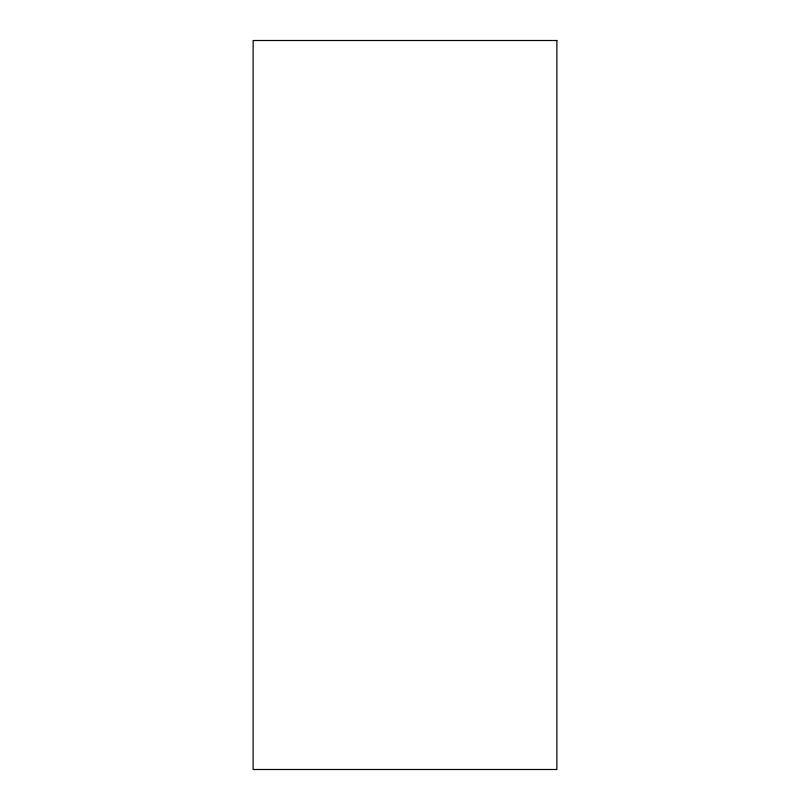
<?xml version="1.0" encoding="UTF-8"?>
<svg xmlns="http://www.w3.org/2000/svg" width="810" height="810" viewBox="0 0 810 810"><rect width="100%" height="100%" fill="white"/><g stroke="black" fill="none" stroke-linecap="round" stroke-linejoin="round"><path stroke-width="1.21" d="M556.875 40.5L253.125 40.5L253.125 769.5L556.875 769.5L556.875 40.5"/></g></svg>
